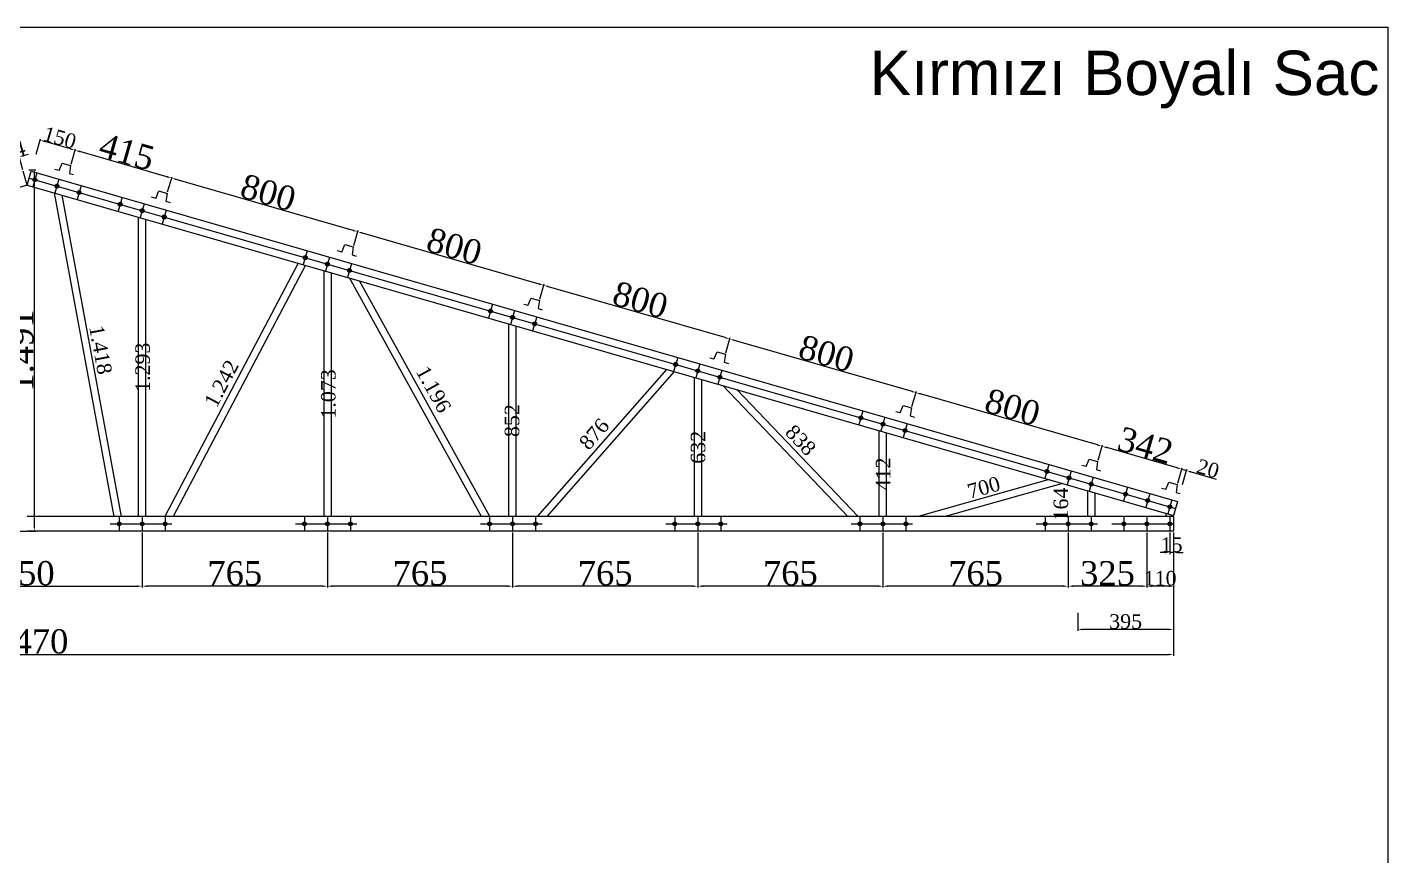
# Model space of a CAD drawing. Header units: millimetres. Extents: x 201962 to 221859, y -224854 to -197588.
# Drawn here: x 215199 to 220819, y -206801 to -203379 of the extents above; entities that cross this region are included whole.
import ezdxf

# ---------------------------------------------------------------- set-up
doc = ezdxf.new("R2010")
doc.units = ezdxf.units.MM
doc.header["$MEASUREMENT"] = 0
for name, color, linetype in [('Block1', 255, 'Continuous'), ('DUVAR', 7, 'Continuous'), ('ÖLÇÜLENDİRME', 121, 'Continuous')]:
    doc.layers.add(name, color=color, linetype=linetype)
doc.styles.add('133', font='times.ttf')
doc.styles.get("Standard").update_dxf_attribs({"font": 'arial.ttf'})
doc.dimstyles.new('MAKAS', dxfattribs={"dimscale": 20, "dimtxt": 1.3, "dimasz": 1, "dimexe": 0.3, "dimexo": 0.3, "dimgap": 0.1, "dimtad": 1, "dimrnd": 1, "dimzin": 12, "dimdsep": 46, "dimlunit": 6, "dimtxsty": '133', "dimcen": 0.8, "dimdle": 0.0005, "dimclrd": 4, "dimclre": 6, "dimclrt": 2, "dimazin": 3, "dimtfac": 1, "dimtmove": 0, "dimatfit": 2, "dimldrblk": 'DOTSMALL', "dimfxl": 0, "dimtolj": 1, "dimtzin": 0, "dimarcsym": 0})
doc.dimstyles.new('makas 1', dxfattribs={"dimscale": 20, "dimtxt": 3, "dimasz": 1.2, "dimexe": 0.3, "dimexo": 0.3, "dimgap": 0.1, "dimtad": 1, "dimrnd": 1, "dimzin": 12, "dimdsep": 46, "dimlunit": 6, "dimtxsty": '133', "dimblk": 'NONE', "dimcen": 0.8, "dimdle": 0.0005, "dimse1": 1, "dimse2": 1, "dimsd1": 1, "dimsd2": 1, "dimclrd": 105, "dimclre": 42, "dimclrt": 2, "dimazin": 3, "dimtfac": 1, "dimtmove": 0, "dimatfit": 2, "dimldrblk": 'NONE', "dimfxl": 0, "dimtolj": 1, "dimtzin": 0, "dimarcsym": 0})

# ---------------------------------------------------------------- blocks, each defined once
blk = doc.blocks.new('*D9538')
at = {"layer": 'Defpoints', "color": 0}
for p in [(215165.1, -203915), (215158.7, -203980.2), (215182, -203973.5)]:
    blk.add_point(p, dxfattribs=at)
at = {"layer": 'ÖLÇÜLENDİRME', "color": 6, "lineweight": -2, "ltscale": 0.5}
for p, q in [((215180.3, -203967.7), (215163.5, -203909.2)), ((215157, -203974.4), (215140.1, -203915.9))]:
    blk.add_line(p, q, dxfattribs=at)
at = {"layer": 'ÖLÇÜLENDİRME', "color": 4, "lineweight": -2, "ltscale": 0.5}
for p, q in [((215184.3, -203909.4), (215203.5, -203903.9)), ((215122.6, -203927.2), (215103.4, -203932.8)), ((215141.8, -203921.7), (215165.1, -203915))]:
    blk.add_line(p, q, dxfattribs=at)
at = {"layer": 'ÖLÇÜLENDİRME', "color": 4}
for points in [[(215183.4, -203906.2), (215185.3, -203912.7), (215165.1, -203915)], [(215123.5, -203930.4), (215121.7, -203924), (215141.8, -203921.7)]]:
    blk.add_solid(points, dxfattribs=at)
at = {"layer": 'ÖLÇÜLENDİRME', "color": 2, "insert": (215144.6, -203887.7), "char_height": 60, "attachment_point": 5, "rotation": 16.0764, "style": '133'}
blk.add_mtext('\\A1;24', dxfattribs=at)
blk = doc.blocks.new('_DotSmall')
at = {"color": 0, "linetype": 'ByBlock', "const_width": 0.5}
blk.add_lwpolyline([(-0.0625, 0, 1), (0.0625, 0, 1)], format="xyb", close=True, dxfattribs=at)
blk = doc.blocks.new('*D9550')
at = {"layer": 'Defpoints', "color": 0}
for p in [(219933.6, -205579.9), (210463.6, -205602.6), (219933.6, -205969.8)]:
    blk.add_point(p, dxfattribs=at)
at = {"layer": 'ÖLÇÜLENDİRME', "color": 6, "lineweight": -2, "ltscale": 0.5}
for p, q in [((219933.6, -205585.9), (219933.6, -205975.8)), ((210463.6, -205608.6), (210463.6, -205975.8))]:
    blk.add_line(p, q, dxfattribs=at)
at = {"layer": 'ÖLÇÜLENDİRME', "color": 4, "lineweight": -2, "ltscale": 0.5}
blk.add_line((210483.6, -205969.8), (219913.6, -205969.8), dxfattribs=at)
at = {"layer": 'ÖLÇÜLENDİRME', "color": 4}
for points in [[(210483.6, -205966.4), (210483.6, -205973.1), (210463.6, -205969.8)], [(219913.6, -205973.1), (219913.6, -205966.4), (219933.6, -205969.8)]]:
    blk.add_solid(points, dxfattribs=at)
at = {"layer": 'ÖLÇÜLENDİRME', "color": 2, "insert": (215198.6, -205916.9), "char_height": 100, "attachment_point": 5, "style": '133'}
blk.add_mtext('\\A1;9.470', dxfattribs=at)
blk = doc.blocks.new('*D9607')
at = {"layer": 'Defpoints', "color": 0}
for p in [(219918.6, -205460.1), (219933.6, -205460.1), (219918.6, -205549.1)]:
    blk.add_point(p, dxfattribs=at)
at = {"layer": 'ÖLÇÜLENDİRME', "color": 6, "lineweight": -2, "ltscale": 0.5}
for p, q in [((219918.6, -205466.1), (219918.6, -205555.1)), ((219933.6, -205466.1), (219933.6, -205555.1))]:
    blk.add_line(p, q, dxfattribs=at)
at = {"layer": 'ÖLÇÜLENDİRME', "color": 4, "lineweight": -2, "ltscale": 0.5}
for p, q in [((219898.6, -205549.1), (219878.6, -205549.1)), ((219933.6, -205549.1), (219918.6, -205549.1)), ((219953.6, -205549.1), (219973.6, -205549.1))]:
    blk.add_line(p, q, dxfattribs=at)
at = {"layer": 'ÖLÇÜLENDİRME', "color": 4}
for points in [[(219898.6, -205552.4), (219898.6, -205545.8), (219918.6, -205549.1)], [(219953.6, -205545.8), (219953.6, -205552.4), (219933.6, -205549.1)]]:
    blk.add_solid(points, dxfattribs=at)
at = {"layer": 'ÖLÇÜLENDİRME', "color": 2, "insert": (219926.1, -205516.7), "char_height": 60, "attachment_point": 5, "style": '133'}
blk.add_mtext('\\A1;15', dxfattribs=at)
blk = doc.blocks.new('*D9608')
at = {"layer": 'Defpoints', "color": 0}
for p in [(219823.6, -205460.1), (219933.6, -205460.1), (219823.6, -205687.8)]:
    blk.add_point(p, dxfattribs=at)
at = {"layer": 'ÖLÇÜLENDİRME', "color": 6, "lineweight": -2, "ltscale": 0.5}
for p, q in [((219823.6, -205466.1), (219823.6, -205693.8)), ((219933.6, -205466.1), (219933.6, -205693.8))]:
    blk.add_line(p, q, dxfattribs=at)
at = {"layer": 'ÖLÇÜLENDİRME', "color": 4, "lineweight": -2, "ltscale": 0.5}
blk.add_line((219913.6, -205687.8), (219843.6, -205687.8), dxfattribs=at)
at = {"layer": 'ÖLÇÜLENDİRME', "color": 4}
for points in [[(219843.6, -205684.4), (219843.6, -205691.1), (219823.6, -205687.8)], [(219913.6, -205691.1), (219913.6, -205684.4), (219933.6, -205687.8)]]:
    blk.add_solid(points, dxfattribs=at)
at = {"layer": 'ÖLÇÜLENDİRME', "color": 2, "insert": (219878.6, -205655.3), "char_height": 60, "attachment_point": 5, "style": '133'}
blk.add_mtext('\\A1;110', dxfattribs=at)
blk = doc.blocks.new('*D9609')
at = {"layer": 'Defpoints', "color": 0}
for p in [(219498.6, -205460.1), (219823.6, -205460.1), (219498.6, -205687.8)]:
    blk.add_point(p, dxfattribs=at)
at = {"layer": 'ÖLÇÜLENDİRME', "color": 6, "lineweight": -2, "ltscale": 0.5}
for p, q in [((219498.6, -205466.1), (219498.6, -205693.8)), ((219823.6, -205466.1), (219823.6, -205693.8))]:
    blk.add_line(p, q, dxfattribs=at)
at = {"layer": 'ÖLÇÜLENDİRME', "color": 4, "lineweight": -2, "ltscale": 0.5}
blk.add_line((219803.6, -205687.8), (219518.6, -205687.8), dxfattribs=at)
at = {"layer": 'ÖLÇÜLENDİRME', "color": 4}
for points in [[(219518.6, -205684.4), (219518.6, -205691.1), (219498.6, -205687.8)], [(219803.6, -205691.1), (219803.6, -205684.4), (219823.6, -205687.8)]]:
    blk.add_solid(points, dxfattribs=at)
at = {"layer": 'ÖLÇÜLENDİRME', "color": 2, "insert": (219661.1, -205635), "char_height": 100, "attachment_point": 5, "style": '133'}
blk.add_mtext('\\A1;325', dxfattribs=at)
blk = doc.blocks.new('*D9610')
at = {"layer": 'Defpoints', "color": 0}
for p in [(218733.6, -205460.1), (219498.6, -205460.1), (218733.6, -205687.8)]:
    blk.add_point(p, dxfattribs=at)
at = {"layer": 'ÖLÇÜLENDİRME', "color": 6, "lineweight": -2, "ltscale": 0.5}
for p, q in [((218733.6, -205466.1), (218733.6, -205693.8)), ((219498.6, -205466.1), (219498.6, -205693.8))]:
    blk.add_line(p, q, dxfattribs=at)
at = {"layer": 'ÖLÇÜLENDİRME', "color": 4, "lineweight": -2, "ltscale": 0.5}
blk.add_line((219478.6, -205687.8), (218753.6, -205687.8), dxfattribs=at)
at = {"layer": 'ÖLÇÜLENDİRME', "color": 4}
for points in [[(218753.6, -205684.4), (218753.6, -205691.1), (218733.6, -205687.8)], [(219478.6, -205691.1), (219478.6, -205684.4), (219498.6, -205687.8)]]:
    blk.add_solid(points, dxfattribs=at)
at = {"layer": 'ÖLÇÜLENDİRME', "color": 2, "insert": (219116.1, -205634.9), "char_height": 100, "attachment_point": 5, "style": '133'}
blk.add_mtext('\\A1;765', dxfattribs=at)
blk = doc.blocks.new('*D9611')
at = {"layer": 'Defpoints', "color": 0}
for p in [(217968.6, -205460.1), (218733.6, -205460.1), (217968.6, -205687.8)]:
    blk.add_point(p, dxfattribs=at)
at = {"layer": 'ÖLÇÜLENDİRME', "color": 6, "lineweight": -2, "ltscale": 0.5}
for p, q in [((217968.6, -205466.1), (217968.6, -205693.8)), ((218733.6, -205466.1), (218733.6, -205693.8))]:
    blk.add_line(p, q, dxfattribs=at)
at = {"layer": 'ÖLÇÜLENDİRME', "color": 4, "lineweight": -2, "ltscale": 0.5}
blk.add_line((218713.6, -205687.8), (217988.6, -205687.8), dxfattribs=at)
at = {"layer": 'ÖLÇÜLENDİRME', "color": 4}
for points in [[(217988.6, -205684.4), (217988.6, -205691.1), (217968.6, -205687.8)], [(218713.6, -205691.1), (218713.6, -205684.4), (218733.6, -205687.8)]]:
    blk.add_solid(points, dxfattribs=at)
at = {"layer": 'ÖLÇÜLENDİRME', "color": 2, "insert": (218351.1, -205634.9), "char_height": 100, "attachment_point": 5, "style": '133'}
blk.add_mtext('\\A1;765', dxfattribs=at)
blk = doc.blocks.new('*D9612')
at = {"layer": 'Defpoints', "color": 0}
for p in [(217203.6, -205460.1), (217968.6, -205460.1), (217203.6, -205687.8)]:
    blk.add_point(p, dxfattribs=at)
at = {"layer": 'ÖLÇÜLENDİRME', "color": 6, "lineweight": -2, "ltscale": 0.5}
for p, q in [((217203.6, -205466.1), (217203.6, -205693.8)), ((217968.6, -205466.1), (217968.6, -205693.8))]:
    blk.add_line(p, q, dxfattribs=at)
at = {"layer": 'ÖLÇÜLENDİRME', "color": 4, "lineweight": -2, "ltscale": 0.5}
blk.add_line((217948.6, -205687.8), (217223.6, -205687.8), dxfattribs=at)
at = {"layer": 'ÖLÇÜLENDİRME', "color": 4}
for points in [[(217223.6, -205684.4), (217223.6, -205691.1), (217203.6, -205687.8)], [(217948.6, -205691.1), (217948.6, -205684.4), (217968.6, -205687.8)]]:
    blk.add_solid(points, dxfattribs=at)
at = {"layer": 'ÖLÇÜLENDİRME', "color": 2, "insert": (217586.1, -205634.9), "char_height": 100, "attachment_point": 5, "style": '133'}
blk.add_mtext('\\A1;765', dxfattribs=at)
blk = doc.blocks.new('*D9613')
at = {"layer": 'Defpoints', "color": 0}
for p in [(216438.6, -205460.1), (217203.6, -205460.1), (216438.6, -205687.8)]:
    blk.add_point(p, dxfattribs=at)
at = {"layer": 'ÖLÇÜLENDİRME', "color": 6, "lineweight": -2, "ltscale": 0.5}
for p, q in [((216438.6, -205466.1), (216438.6, -205693.8)), ((217203.6, -205466.1), (217203.6, -205693.8))]:
    blk.add_line(p, q, dxfattribs=at)
at = {"layer": 'ÖLÇÜLENDİRME', "color": 4, "lineweight": -2, "ltscale": 0.5}
blk.add_line((217183.6, -205687.8), (216458.6, -205687.8), dxfattribs=at)
at = {"layer": 'ÖLÇÜLENDİRME', "color": 4}
for points in [[(216458.6, -205684.4), (216458.6, -205691.1), (216438.6, -205687.8)], [(217183.6, -205691.1), (217183.6, -205684.4), (217203.6, -205687.8)]]:
    blk.add_solid(points, dxfattribs=at)
at = {"layer": 'ÖLÇÜLENDİRME', "color": 2, "insert": (216821.1, -205634.9), "char_height": 100, "attachment_point": 5, "style": '133'}
blk.add_mtext('\\A1;765', dxfattribs=at)
blk = doc.blocks.new('*D9614')
at = {"layer": 'Defpoints', "color": 0}
for p in [(215673.6, -205460.1), (216438.6, -205460.1), (215673.6, -205687.8)]:
    blk.add_point(p, dxfattribs=at)
at = {"layer": 'ÖLÇÜLENDİRME', "color": 6, "lineweight": -2, "ltscale": 0.5}
for p, q in [((215673.6, -205466.1), (215673.6, -205693.8)), ((216438.6, -205466.1), (216438.6, -205693.8))]:
    blk.add_line(p, q, dxfattribs=at)
at = {"layer": 'ÖLÇÜLENDİRME', "color": 4, "lineweight": -2, "ltscale": 0.5}
blk.add_line((216418.6, -205687.8), (215693.6, -205687.8), dxfattribs=at)
at = {"layer": 'ÖLÇÜLENDİRME', "color": 4}
for points in [[(215693.6, -205684.4), (215693.6, -205691.1), (215673.6, -205687.8)], [(216418.6, -205691.1), (216418.6, -205684.4), (216438.6, -205687.8)]]:
    blk.add_solid(points, dxfattribs=at)
at = {"layer": 'ÖLÇÜLENDİRME', "color": 2, "insert": (216056.1, -205634.9), "char_height": 100, "attachment_point": 5, "style": '133'}
blk.add_mtext('\\A1;765', dxfattribs=at)
blk = doc.blocks.new('*D9615')
at = {"layer": 'Defpoints', "color": 0}
for p in [(219538.6, -205792.2), (219933.6, -205792.2), (219538.6, -205866.6)]:
    blk.add_point(p, dxfattribs=at)
at = {"layer": 'ÖLÇÜLENDİRME', "color": 6, "lineweight": -2, "ltscale": 0.5}
for p, q in [((219538.6, -205798.2), (219538.6, -205872.6)), ((219933.6, -205798.2), (219933.6, -205872.6))]:
    blk.add_line(p, q, dxfattribs=at)
at = {"layer": 'ÖLÇÜLENDİRME', "color": 4, "lineweight": -2, "ltscale": 0.5}
blk.add_line((219913.6, -205866.6), (219558.6, -205866.6), dxfattribs=at)
at = {"layer": 'ÖLÇÜLENDİRME', "color": 4}
for points in [[(219558.6, -205863.3), (219558.6, -205869.9), (219538.6, -205866.6)], [(219913.6, -205869.9), (219913.6, -205863.3), (219933.6, -205866.6)]]:
    blk.add_solid(points, dxfattribs=at)
at = {"layer": 'ÖLÇÜLENDİRME', "color": 2, "insert": (219736.1, -205834.1), "char_height": 60, "attachment_point": 5, "style": '133'}
blk.add_mtext('\\A1;395', dxfattribs=at)
blk = doc.blocks.new('*D9616')
at = {"layer": 'Defpoints', "color": 0}
for p in [(219593.6, -205266.5), (219501.5, -205430.1), (219593.6, -205430.1)]:
    blk.add_point(p, dxfattribs=at)
at = {"layer": 'Block1', "color": 2, "insert": (219469, -205348.3), "char_height": 60, "attachment_point": 5, "rotation": 90, "style": '133'}
blk.add_mtext('\\A1;164', dxfattribs=at)
blk = doc.blocks.new('_None')
blk = doc.blocks.new('*D9617')
at = {"layer": 'Defpoints', "color": 0}
for p in [(219495.7, -205216.7), (219502.3, -205240.2), (218828.6, -205430.1)]:
    blk.add_point(p, dxfattribs=at)
at = {"layer": 'Block1', "color": 2, "insert": (219150, -205280.4), "char_height": 60, "attachment_point": 5, "rotation": 15.7469, "style": '133'}
blk.add_mtext('\\A1;700', dxfattribs=at)
blk = doc.blocks.new('*D9618')
at = {"layer": 'Defpoints', "color": 0}
for p in [(218733.6, -205018.6), (218766.1, -205018.6), (218733.6, -205430.1)]:
    blk.add_point(p, dxfattribs=at)
at = {"layer": 'Block1', "color": 2, "insert": (218734.2, -205224.4), "char_height": 60, "attachment_point": 5, "rotation": 90, "style": '133'}
blk.add_mtext('\\A1;412', dxfattribs=at)
blk = doc.blocks.new('*D9619')
at = {"layer": 'Defpoints', "color": 0}
for p in [(218080.8, -204804.5), (218059.9, -204824.5), (218638.6, -205430.1)]:
    blk.add_point(p, dxfattribs=at)
at = {"layer": 'Block1', "color": 2, "insert": (218393.6, -205084.9), "char_height": 60, "attachment_point": 5, "rotation": 313.6967, "style": '133'}
blk.add_mtext('\\A1;838', dxfattribs=at)
blk = doc.blocks.new('*D9620')
at = {"layer": 'Defpoints', "color": 0}
for p in [(217968.6, -204798.2), (218002.6, -204798.2), (217968.6, -205430.1)]:
    blk.add_point(p, dxfattribs=at)
at = {"layer": 'Block1', "color": 2, "insert": (217970.1, -205114.2), "char_height": 60, "attachment_point": 5, "rotation": 90, "style": '133'}
blk.add_mtext('\\A1;632', dxfattribs=at)
blk = doc.blocks.new('*D9621')
at = {"layer": 'Defpoints', "color": 0}
for p in [(217854.5, -204751.8), (217877.3, -204771.9), (217298.6, -205430.1)]:
    blk.add_point(p, dxfattribs=at)
at = {"layer": 'Block1', "color": 2, "insert": (217540.7, -205059.4), "char_height": 60, "attachment_point": 5, "rotation": 48.68, "style": '133'}
blk.add_mtext('\\A1;876', dxfattribs=at)
blk = doc.blocks.new('*D9622')
at = {"layer": 'Defpoints', "color": 0}
for p in [(217203.6, -204577.7), (217234.1, -204577.7), (217203.6, -205430.1)]:
    blk.add_point(p, dxfattribs=at)
at = {"layer": 'Block1', "color": 2, "insert": (217201.6, -205003.9), "char_height": 60, "attachment_point": 5, "rotation": 90, "style": '133'}
blk.add_mtext('\\A1;852', dxfattribs=at)
blk = doc.blocks.new('*D9623')
at = {"layer": 'Defpoints', "color": 0}
for p in [(216529.9, -204383.5), (216559.5, -204367.2), (217108.6, -205430.1)]:
    blk.add_point(p, dxfattribs=at)
at = {"layer": 'Block1', "color": 2, "insert": (216877.3, -204874.7), "char_height": 60, "attachment_point": 5, "rotation": 298.9405, "style": '133'}
blk.add_mtext('\\A1;1.196', dxfattribs=at)
blk = doc.blocks.new('*D9624')
at = {"layer": 'Defpoints', "color": 0}
for p in [(216438.6, -204357.2), (216475.5, -204357.2), (216438.6, -205430.1)]:
    blk.add_point(p, dxfattribs=at)
at = {"layer": 'Block1', "color": 2, "insert": (216443, -204893.7), "char_height": 60, "attachment_point": 5, "rotation": 90, "style": '133'}
blk.add_mtext('\\A1;1.073', dxfattribs=at)
blk = doc.blocks.new('*D9625')
at = {"layer": 'Defpoints', "color": 0}
for p in [(216347.3, -204330.9), (215741.1, -205415.7), (215768.6, -205430.1)]:
    blk.add_point(p, dxfattribs=at)
at = {"layer": 'Block1', "color": 2, "insert": (216001.7, -204850.9), "char_height": 60, "attachment_point": 5, "rotation": 62.2339, "style": '133'}
blk.add_mtext('\\A1;1.242', dxfattribs=at)
blk = doc.blocks.new('*D9626')
at = {"layer": 'Defpoints', "color": 0}
for p in [(215673.6, -204136.8), (215708.4, -204136.8), (215673.6, -205430.1)]:
    blk.add_point(p, dxfattribs=at)
at = {"layer": 'Block1', "color": 2, "insert": (215675.8, -204783.5), "char_height": 60, "attachment_point": 5, "rotation": 90, "style": '133'}
blk.add_mtext('\\A1;1.293', dxfattribs=at)
blk = doc.blocks.new('*D9627')
at = {"layer": 'Defpoints', "color": 0}
for p in [(215258.4, -204035.3), (215598.2, -205414.9), (215515.5, -205430.1)]:
    blk.add_point(p, dxfattribs=at)
at = {"layer": 'Block1', "color": 2, "insert": (215501.6, -204711.6), "char_height": 60, "attachment_point": 5, "rotation": 280.4438, "style": '133'}
blk.add_mtext('\\A1;1.418', dxfattribs=at)
blk = doc.blocks.new('*D9628')
at = {"layer": 'Defpoints', "color": 0}
for p in [(215198.6, -203968.7), (215228, -203968.7), (215198.6, -205460.1)]:
    blk.add_point(p, dxfattribs=at)
at = {"layer": 'ÖLÇÜLENDİRME', "color": 6, "lineweight": -2, "ltscale": 0.5}
for p, q in [((215204.6, -203968.7), (215234, -203968.7)), ((215204.6, -205460.1), (215234, -205460.1))]:
    blk.add_line(p, q, dxfattribs=at)
at = {"layer": 'ÖLÇÜLENDİRME', "color": 4, "lineweight": -2, "ltscale": 0.5}
blk.add_line((215228, -205440.1), (215228, -203988.7), dxfattribs=at)
at = {"layer": 'ÖLÇÜLENDİRME', "color": 4}
for points in [[(215231.3, -203988.7), (215224.6, -203988.7), (215228, -203968.7)], [(215224.6, -205440.1), (215231.3, -205440.1), (215228, -205460.1)]]:
    blk.add_solid(points, dxfattribs=at)
at = {"layer": 'ÖLÇÜLENDİRME', "color": 2, "insert": (215175.1, -204714.4), "char_height": 100, "attachment_point": 5, "rotation": 90, "style": '133'}
blk.add_mtext('\\A1;1.491', dxfattribs=at)
blk = doc.blocks.new('*D9629')
at = {"layer": 'Defpoints', "color": 0}
for p in [(214723.6, -205460.1), (215673.6, -205460.1), (215673.6, -205687.8)]:
    blk.add_point(p, dxfattribs=at)
at = {"layer": 'ÖLÇÜLENDİRME', "color": 6, "lineweight": -2, "ltscale": 0.5}
for p, q in [((214723.6, -205466.1), (214723.6, -205693.8)), ((215673.6, -205466.1), (215673.6, -205693.8))]:
    blk.add_line(p, q, dxfattribs=at)
at = {"layer": 'ÖLÇÜLENDİRME', "color": 4, "lineweight": -2, "ltscale": 0.5}
blk.add_line((214743.6, -205687.8), (215653.6, -205687.8), dxfattribs=at)
at = {"layer": 'ÖLÇÜLENDİRME', "color": 4}
for points in [[(214743.6, -205684.4), (214743.6, -205691.1), (214723.6, -205687.8)], [(215653.6, -205691.1), (215653.6, -205684.4), (215673.6, -205687.8)]]:
    blk.add_solid(points, dxfattribs=at)
at = {"layer": 'ÖLÇÜLENDİRME', "color": 2, "insert": (215198.6, -205634.9), "char_height": 100, "attachment_point": 5, "style": '133'}
blk.add_mtext('\\A1;950', dxfattribs=at)
blk = doc.blocks.new('omega')
at = {"layer": 'Block1', "color": 1}
for p, q in [((32355.1, 6698), (32337.8, 6703.1)), ((32355.1, 6698), (32368.3, 6728.5)), ((32368.3, 6728.5), (32402.8, 6718.3)), ((32402.8, 6718.3), (32397.3, 6685.5)), ((32397.3, 6685.5), (32414.5, 6680.4))]:
    blk.add_line(p, q, dxfattribs=at)
blk = doc.blocks.new('*D9630')
at = {"layer": 'Defpoints', "color": 0}
for p in [(219638.7, -205109.9), (219620.5, -205173), (219949.6, -205267.9)]:
    blk.add_point(p, dxfattribs=at)
at = {"layer": 'ÖLÇÜLENDİRME', "color": 6, "lineweight": -2, "ltscale": 0.5}
for p, q in [((219622.2, -205167.2), (219640.4, -205104.1)), ((219951.3, -205262.1), (219969.5, -205199))]:
    blk.add_line(p, q, dxfattribs=at)
at = {"layer": 'ÖLÇÜLENDİRME', "color": 4, "lineweight": -2, "ltscale": 0.5}
blk.add_line((219948.6, -205199.2), (219657.9, -205115.4), dxfattribs=at)
at = {"layer": 'ÖLÇÜLENDİRME', "color": 4}
for points in [[(219658.8, -205112.2), (219657, -205118.6), (219638.7, -205109.9)], [(219947.7, -205202.4), (219949.5, -205196), (219967.8, -205204.7)]]:
    blk.add_solid(points, dxfattribs=at)
at = {"layer": 'ÖLÇÜLENDİRME', "color": 2, "insert": (219817.9, -205106.6), "char_height": 100, "attachment_point": 5, "rotation": 343.9236, "style": '133'}
blk.add_mtext('\\A1;342', dxfattribs=at)
blk = doc.blocks.new('*D9631')
at = {"layer": 'Defpoints', "color": 0}
for p in [(219987, -205210.3), (219949.6, -205267.9), (219968.8, -205273.4)]:
    blk.add_point(p, dxfattribs=at)
at = {"layer": 'ÖLÇÜLENDİRME', "color": 4, "lineweight": -2, "ltscale": 0.5}
for p, q in [((219948.6, -205199.2), (219929.4, -205193.6)), ((219967.8, -205204.7), (219987, -205210.3)), ((220006.2, -205215.8), (220109.6, -205245.6))]:
    blk.add_line(p, q, dxfattribs=at)
at = {"layer": 'ÖLÇÜLENDİRME', "color": 6, "lineweight": -2, "ltscale": 0.5}
for p, q in [((219951.3, -205262.1), (219969.5, -205199)), ((219970.5, -205267.6), (219988.7, -205204.5))]:
    blk.add_line(p, q, dxfattribs=at)
at = {"layer": 'ÖLÇÜLENDİRME', "color": 4}
for points in [[(219947.7, -205202.4), (219949.5, -205196), (219967.8, -205204.7)], [(220007.2, -205212.6), (220005.3, -205219), (219987, -205210.3)]]:
    blk.add_solid(points, dxfattribs=at)
at = {"layer": 'ÖLÇÜLENDİRME', "color": 2, "insert": (220076.5, -205202.3), "char_height": 60, "attachment_point": 5, "rotation": 343.9236, "style": '133'}
blk.add_mtext('\\A1;20', dxfattribs=at)
blk = doc.blocks.new('*D9632')
at = {"layer": 'Defpoints', "color": 0}
for p in [(218870, -204888.4), (218851.8, -204951.5), (219620.5, -205173)]:
    blk.add_point(p, dxfattribs=at)
at = {"layer": 'ÖLÇÜLENDİRME', "color": 6, "lineweight": -2, "ltscale": 0.5}
for p, q in [((218853.5, -204945.7), (218871.7, -204882.6)), ((219622.2, -205167.2), (219640.4, -205104.1))]:
    blk.add_line(p, q, dxfattribs=at)
at = {"layer": 'ÖLÇÜLENDİRME', "color": 4, "lineweight": -2, "ltscale": 0.5}
blk.add_line((219619.5, -205104.3), (218889.2, -204893.9), dxfattribs=at)
at = {"layer": 'ÖLÇÜLENDİRME', "color": 4}
for points in [[(218890.1, -204890.7), (218888.3, -204897.1), (218870, -204888.4)], [(219618.6, -205107.5), (219620.4, -205101.1), (219638.7, -205109.9)]]:
    blk.add_solid(points, dxfattribs=at)
at = {"layer": 'ÖLÇÜLENDİRME', "color": 2, "insert": (219269, -204948.4), "char_height": 100, "attachment_point": 5, "rotation": 343.9236, "style": '133'}
blk.add_mtext('\\A1;800', dxfattribs=at)
blk = doc.blocks.new('*D9633')
at = {"layer": 'Defpoints', "color": 0}
for p in [(218101.3, -204666.8), (218083.1, -204729.9), (218851.8, -204951.5)]:
    blk.add_point(p, dxfattribs=at)
at = {"layer": 'ÖLÇÜLENDİRME', "color": 6, "lineweight": -2, "ltscale": 0.5}
for p, q in [((218084.7, -204724.2), (218102.9, -204661)), ((218853.5, -204945.7), (218871.7, -204882.6))]:
    blk.add_line(p, q, dxfattribs=at)
at = {"layer": 'ÖLÇÜLENDİRME', "color": 4, "lineweight": -2, "ltscale": 0.5}
blk.add_line((218850.8, -204882.8), (218120.5, -204672.4), dxfattribs=at)
at = {"layer": 'ÖLÇÜLENDİRME', "color": 4}
for points in [[(218121.4, -204669.2), (218119.6, -204675.6), (218101.3, -204666.8)], [(218849.8, -204886), (218851.7, -204879.6), (218870, -204888.4)]]:
    blk.add_solid(points, dxfattribs=at)
at = {"layer": 'ÖLÇÜLENDİRME', "color": 2, "insert": (218500.2, -204726.9), "char_height": 100, "attachment_point": 5, "rotation": 343.9236, "style": '133'}
blk.add_mtext('\\A1;800', dxfattribs=at)
blk = doc.blocks.new('*D9634')
at = {"layer": 'Defpoints', "color": 0}
for p in [(217332.6, -204445.3), (217314.4, -204508.4), (218083.1, -204729.9)]:
    blk.add_point(p, dxfattribs=at)
at = {"layer": 'ÖLÇÜLENDİRME', "color": 6, "lineweight": -2, "ltscale": 0.5}
for p, q in [((217316, -204502.6), (217334.2, -204439.5)), ((218084.7, -204724.2), (218102.9, -204661))]:
    blk.add_line(p, q, dxfattribs=at)
at = {"layer": 'ÖLÇÜLENDİRME', "color": 4, "lineweight": -2, "ltscale": 0.5}
blk.add_line((218082.1, -204661.3), (217351.8, -204450.8), dxfattribs=at)
at = {"layer": 'ÖLÇÜLENDİRME', "color": 4}
for points in [[(217352.7, -204447.6), (217350.9, -204454), (217332.6, -204445.3)], [(218081.1, -204664.5), (218083, -204658.1), (218101.3, -204666.8)]]:
    blk.add_solid(points, dxfattribs=at)
at = {"layer": 'ÖLÇÜLENDİRME', "color": 2, "insert": (217731.5, -204505.4), "char_height": 100, "attachment_point": 5, "rotation": 343.9236, "style": '133'}
blk.add_mtext('\\A1;800', dxfattribs=at)
blk = doc.blocks.new('*D9635')
at = {"layer": 'Defpoints', "color": 0}
for p in [(216563.8, -204223.7), (216545.7, -204286.9), (217314.4, -204508.4)]:
    blk.add_point(p, dxfattribs=at)
at = {"layer": 'ÖLÇÜLENDİRME', "color": 6, "lineweight": -2, "ltscale": 0.5}
for p, q in [((216547.3, -204281.1), (216565.5, -204218)), ((217316, -204502.6), (217334.2, -204439.5))]:
    blk.add_line(p, q, dxfattribs=at)
at = {"layer": 'ÖLÇÜLENDİRME', "color": 4, "lineweight": -2, "ltscale": 0.5}
blk.add_line((217313.3, -204439.7), (216583.1, -204229.3), dxfattribs=at)
at = {"layer": 'ÖLÇÜLENDİRME', "color": 4}
for points in [[(216584, -204226.1), (216582.1, -204232.5), (216563.8, -204223.7)], [(217312.4, -204442.9), (217314.3, -204436.5), (217332.6, -204445.3)]]:
    blk.add_solid(points, dxfattribs=at)
at = {"layer": 'ÖLÇÜLENDİRME', "color": 2, "insert": (216962.8, -204283.8), "char_height": 100, "attachment_point": 5, "rotation": 343.9236, "style": '133'}
blk.add_mtext('\\A1;800', dxfattribs=at)
blk = doc.blocks.new('*D9636')
at = {"layer": 'Defpoints', "color": 0}
for p in [(215795.1, -204002.2), (215776.9, -204065.3), (216545.7, -204286.9)]:
    blk.add_point(p, dxfattribs=at)
at = {"layer": 'ÖLÇÜLENDİRME', "color": 6, "lineweight": -2, "ltscale": 0.5}
for p, q in [((215778.6, -204059.6), (215796.8, -203996.4)), ((216547.3, -204281.1), (216565.5, -204218))]:
    blk.add_line(p, q, dxfattribs=at)
at = {"layer": 'ÖLÇÜLENDİRME', "color": 4, "lineweight": -2, "ltscale": 0.5}
blk.add_line((216544.6, -204218.2), (215814.4, -204007.7), dxfattribs=at)
at = {"layer": 'ÖLÇÜLENDİRME', "color": 4}
for points in [[(215815.3, -204004.5), (215813.4, -204011), (215795.1, -204002.2)], [(216543.7, -204221.4), (216545.6, -204215), (216563.8, -204223.7)]]:
    blk.add_solid(points, dxfattribs=at)
at = {"layer": 'ÖLÇÜLENDİRME', "color": 2, "insert": (216194.1, -204062.3), "char_height": 100, "attachment_point": 5, "rotation": 343.9236, "style": '133'}
blk.add_mtext('\\A1;800', dxfattribs=at)
blk = doc.blocks.new('*D9637')
at = {"layer": 'Defpoints', "color": 0}
for p in [(215396.1, -203887.2), (215378, -203950.4), (215776.9, -204065.3)]:
    blk.add_point(p, dxfattribs=at)
at = {"layer": 'ÖLÇÜLENDİRME', "color": 6, "lineweight": -2, "ltscale": 0.5}
for p, q in [((215379.6, -203944.6), (215397.8, -203881.5)), ((215778.6, -204059.6), (215796.8, -203996.4))]:
    blk.add_line(p, q, dxfattribs=at)
at = {"layer": 'ÖLÇÜLENDİRME', "color": 4, "lineweight": -2, "ltscale": 0.5}
blk.add_line((215775.9, -203996.7), (215415.4, -203892.8), dxfattribs=at)
at = {"layer": 'ÖLÇÜLENDİRME', "color": 4}
for points in [[(215416.3, -203889.6), (215414.4, -203896), (215396.1, -203887.2)], [(215775, -203999.9), (215776.8, -203993.5), (215795.1, -204002.2)]]:
    blk.add_solid(points, dxfattribs=at)
at = {"layer": 'ÖLÇÜLENDİRME', "color": 2, "insert": (215610.2, -203894), "char_height": 100, "attachment_point": 5, "rotation": 343.9236, "style": '133'}
blk.add_mtext('\\A1;415', dxfattribs=at)
blk = doc.blocks.new('*D9638')
at = {"layer": 'Defpoints', "color": 0}
for p in [(215252, -203845.7), (215233.8, -203908.8), (215378, -203950.4)]:
    blk.add_point(p, dxfattribs=at)
at = {"layer": 'ÖLÇÜLENDİRME', "color": 6, "lineweight": -2, "ltscale": 0.5}
for p, q in [((215235.5, -203903), (215253.7, -203839.9)), ((215379.6, -203944.6), (215397.8, -203881.5))]:
    blk.add_line(p, q, dxfattribs=at)
at = {"layer": 'ÖLÇÜLENDİRME', "color": 4, "lineweight": -2, "ltscale": 0.5}
blk.add_line((215376.9, -203881.7), (215271.2, -203851.2), dxfattribs=at)
at = {"layer": 'ÖLÇÜLENDİRME', "color": 4}
for points in [[(215272.2, -203848), (215270.3, -203854.4), (215252, -203845.7)], [(215376, -203884.9), (215377.9, -203878.5), (215396.1, -203887.2)]]:
    blk.add_solid(points, dxfattribs=at)
at = {"layer": 'ÖLÇÜLENDİRME', "color": 2, "insert": (215333.1, -203835.3), "char_height": 60, "attachment_point": 5, "rotation": 343.9236, "style": '133'}
blk.add_mtext('\\A1;150', dxfattribs=at)

msp = doc.modelspace()

# ---------------------------------------------------------------- linework, layer by layer
at = {"color": 2}
msp.add_lwpolyline([(209922.706, -203379.081), (220819.065, -203379.081), (220819.065, -210537.41), (209922.706, -210537.41)], close=True, dxfattribs=at)
at = {"layer": 'Block1', "color": 1}
for p, q in [((215198.577, -204031.107), (215181.962, -203973.454)), ((215198.577, -204031.107), (215215.193, -203973.454)), ((215215.193, -203973.454), (219950.193, -205338.029)), ((215198.577, -204031.107), (210463.577, -205395.682)), ((215198.577, -204031.107), (219933.577, -205395.682)), ((215658.58, -205400.138), (215658.58, -204163.675)), ((215688.58, -205400.138), (215688.58, -204172.321)), ((216318.304, -204353.8), (215767.422, -205400.138)), ((216347.741, -204362.284), (215801.326, -205400.138)), ((216423.579, -204384.14), (216423.579, -205400.138)), ((216453.579, -204392.785), (216453.579, -205400.138)), ((217074.85, -205400.138), (216530.01, -204414.812)), ((217109.131, -205400.138), (216570.79, -204426.564)), ((217188.579, -205400.138), (217188.579, -204604.604)), ((217218.579, -205400.138), (217218.579, -204613.25)), ((217839.459, -204792.181), (217304.981, -205400.138)), ((217871.33, -204801.365), (217344.925, -205400.138)), ((217953.578, -204825.068), (217953.578, -205400.138)), ((217983.578, -204833.714), (217983.578, -205400.138)), ((218589.166, -205400.138), (218072.4, -204859.312)), ((218630.659, -205400.138), (218129.662, -204875.814)), ((218718.578, -205400.138), (218718.578, -205045.533)), ((218748.578, -205400.138), (218748.578, -205054.178)), ((219420.2, -205247.733), (218879.7, -205400.138)), ((219474.869, -205263.487), (218990.243, -205400.138)), ((219578.577, -205293.375), (219578.577, -205400.138)), ((219608.577, -205302.021), (219608.577, -205400.138)), ((219950.193, -205338.029), (219933.577, -205395.682)), ((219933.577, -205400.138), (215198.577, -205400.138)), ((219903.577, -205400.138), (219903.577, -205387.037)), ((219933.577, -205400.138), (219933.577, -205395.682)), ((219933.577, -205400.138), (219933.577, -205460.138)), ((219933.577, -205460.138), (215198.577, -205460.138))]:
    msp.add_line(p, q, dxfattribs=at)
at = {"layer": 'Block1', "color": 2}
for p, q in [((215206.885, -204002.281), (219941.885, -205366.855)), ((215238.5, -203980.171), (215221.885, -204037.824)), ((215329.785, -204006.478), (215313.17, -204064.132)), ((215421.07, -204032.785), (215404.455, -204090.439)), ((215590.603, -204081.643), (215573.987, -204139.296)), ((215681.887, -204107.95), (215665.272, -204165.604)), ((215773.172, -204134.257), (215756.557, -204191.911)), ((216355.602, -204302.107), (216338.987, -204359.761)), ((216446.887, -204328.415), (216430.272, -204386.068)), ((216538.172, -204354.722), (216521.557, -204412.376)), ((217120.602, -204522.572), (217103.986, -204580.225)), ((217211.886, -204548.879), (217195.271, -204606.533)), ((217303.171, -204575.186), (217286.556, -204632.84)), ((217885.601, -204743.036), (217868.986, -204800.69)), ((217976.886, -204769.343), (217960.271, -204826.997)), ((218068.171, -204795.651), (218051.556, -204853.304)), ((218650.601, -204963.501), (218633.986, -205021.154)), ((218741.886, -204989.808), (218725.27, -205047.462)), ((218833.17, -205016.115), (218816.555, -205073.769)), ((219419.315, -205185.035), (219402.7, -205242.689)), ((219510.6, -205211.343), (219493.985, -205268.996)), ((219601.885, -205237.65), (219585.27, -205295.303)), ((219744.315, -205278.697), (219727.7, -205336.351)), ((219835.6, -205305.004), (219818.985, -205362.658)), ((219926.885, -205331.312), (219910.27, -205388.965)), ((215578.58, -205400.138), (215578.58, -205460.138)), ((215673.58, -205400.138), (215673.58, -205460.138)), ((215768.58, -205400.138), (215768.58, -205460.138)), ((216343.579, -205400.138), (216343.579, -205460.138)), ((216438.579, -205400.138), (216438.579, -205460.138)), ((216533.579, -205400.138), (216533.579, -205460.138)), ((217108.579, -205400.138), (217108.579, -205460.138)), ((217203.579, -205400.138), (217203.579, -205460.138)), ((217298.579, -205400.138), (217298.579, -205460.138)), ((217873.578, -205400.138), (217873.578, -205460.138)), ((217968.578, -205400.138), (217968.578, -205460.138)), ((218063.578, -205400.138), (218063.578, -205460.138)), ((218638.578, -205400.138), (218638.578, -205460.138)), ((218733.578, -205400.138), (218733.578, -205460.138)), ((218828.578, -205400.138), (218828.578, -205460.138)), ((219403.577, -205400.138), (219403.577, -205460.138)), ((219498.577, -205400.138), (219498.577, -205460.138)), ((219593.577, -205400.138), (219593.577, -205460.138)), ((219728.577, -205400.138), (219728.577, -205460.138)), ((219823.577, -205400.138), (219823.577, -205460.138)), ((219918.577, -205400.138), (219918.577, -205460.138))]:
    msp.add_line(p, q, dxfattribs=at)
at = {"layer": 'Block1', "color": 1}
for centre, radius in [((215230.193, -204008.998), 8), ((215230.193, -204008.997), 4), ((215321.478, -204035.305), 8), ((215321.478, -204035.305), 4), ((215412.762, -204061.612), 8), ((215412.763, -204061.612), 4), ((215582.295, -204110.47), 8), ((215582.295, -204110.47), 4), ((215673.58, -204136.777), 8), ((215673.58, -204136.777), 4), ((215764.865, -204163.085), 8), ((215764.865, -204163.084), 4), ((216347.294, -204330.935), 8), ((216347.294, -204330.934), 4), ((216438.579, -204357.242), 8), ((216438.579, -204357.241), 4), ((216529.864, -204383.549), 8), ((216529.864, -204383.549), 4), ((217112.294, -204551.399), 8), ((217112.294, -204551.399), 4), ((217203.579, -204577.706), 8), ((217203.579, -204577.706), 4), ((217294.864, -204604.014), 8), ((217294.864, -204604.013), 4), ((217877.293, -204771.863), 8), ((217877.294, -204771.863), 4), ((217968.578, -204798.171), 8), ((217968.578, -204798.17), 4), ((218059.863, -204824.478), 8), ((218059.863, -204824.478), 4), ((218642.293, -204992.328), 8), ((218642.293, -204992.327), 4), ((218733.578, -205018.635), 8), ((218733.578, -205018.635), 4), ((218824.863, -205044.942), 8), ((218824.863, -205044.942), 4), ((219411.008, -205213.863), 8), ((219411.008, -205213.862), 4), ((219502.292, -205240.17), 8), ((219502.293, -205240.17), 4), ((219593.577, -205266.477), 8), ((219593.577, -205266.477), 4), ((219736.007, -205307.524), 8), ((219736.008, -205307.523), 4), ((219827.292, -205333.831), 8), ((219827.292, -205333.831), 4), ((219918.577, -205360.138), 8), ((219918.577, -205360.138), 4), ((215578.58, -205430.138), 8), ((215578.58, -205430.138), 4), ((215673.58, -205430.138), 8), ((215673.58, -205430.138), 4), ((215768.58, -205430.138), 8), ((215768.58, -205430.138), 4), ((216343.579, -205430.138), 8), ((216343.579, -205430.138), 4), ((216438.579, -205430.138), 8), ((216438.579, -205430.138), 4), ((216533.579, -205430.138), 8), ((216533.579, -205430.138), 4), ((217108.579, -205430.138), 8), ((217108.579, -205430.138), 4), ((217203.579, -205430.138), 8), ((217203.579, -205430.138), 4), ((217298.579, -205430.138), 8), ((217298.579, -205430.138), 4), ((217873.578, -205430.138), 8), ((217873.578, -205430.138), 4), ((217968.578, -205430.138), 8), ((217968.578, -205430.138), 4), ((218063.578, -205430.138), 8), ((218063.578, -205430.138), 4), ((218638.578, -205430.138), 8), ((218638.578, -205430.138), 4), ((218733.578, -205430.138), 8), ((218733.578, -205430.138), 4), ((218828.578, -205430.138), 8), ((218828.578, -205430.138), 4), ((219403.577, -205430.138), 8), ((219403.577, -205430.138), 4), ((219498.577, -205430.138), 8), ((219498.577, -205430.138), 4), ((219593.577, -205430.138), 8), ((219593.577, -205430.138), 4), ((219728.577, -205430.138), 8), ((219728.577, -205430.138), 4), ((219823.577, -205430.138), 8), ((219823.577, -205430.138), 4), ((219918.577, -205430.138), 8), ((219918.577, -205430.138), 4)]:
    msp.add_circle(centre, radius, dxfattribs=at)
at = {"layer": 'DUVAR', "color": 1}
for p, q in [((215557.797, -205400.138), (215311.447, -204063.635)), ((215588.303, -205400.138), (215343.664, -204072.92)), ((210463.577, -205460.138), (215198.577, -205460.138)), ((219933.577, -205460.138), (215198.577, -205460.138))]:
    msp.add_line(p, q, dxfattribs=at)
at = {"layer": 'ÖLÇÜLENDİRME', "color": 2, "ltscale": 0.5}
for p, q in [((215541.709, -205430.138), (215795.494, -205430.138)), ((216306.708, -205430.138), (216560.493, -205430.138)), ((217071.708, -205430.138), (217325.493, -205430.138)), ((217836.707, -205430.138), (218090.492, -205430.138)), ((218601.707, -205430.138), (218855.492, -205430.138)), ((219366.706, -205430.138), (219620.491, -205430.138)), ((219679.793, -205430.138), (219933.577, -205430.138))]:
    msp.add_line(p, q, dxfattribs=at)

# ---------------------------------------------------------------- block references
at = {"layer": 'Block1', "color": 1, "rotation": 0.5866211385630021}
for p in [(183045.588, -211000.003), (183444.573, -211114.986), (184213.288, -211336.521), (184982.003, -211558.056), (185750.717, -211779.591), (186519.432, -212001.126), (187288.146, -212222.661), (187617.236, -212317.501)]:
    msp.add_blockref('omega', p, dxfattribs=at)

# ---------------------------------------------------------------- texts
at = {"layer": 'ÖLÇÜLENDİRME', "color": 2, "insert": (218678.752, -203475.887), "char_height": 183.27904, "width": 7657.25151, "attachment_point": 1}
msp.add_mtext('Kırmızı Boyalı Sac', dxfattribs=at)

# ---------------------------------------------------------------- dimensions: what is measured, and where the dimension line sits
at = {"layer": 'Block1', "color": 1}
dim = msp.add_aligned_dim(p1=(215258.375, -204035.305), p2=(215515.477, -205430.138), distance=84.113, dimstyle='makas 1', override={"dimtxt": 3}, dxfattribs=at)
dim.commit()
dim.dimension.update_dxf_attribs({"geometry": '*D9627', "text_midpoint": (215501.647, -204711.576)})
for p1, p2, distance, picture, middle in [((215673.58, -205430.138), (215673.58, -204136.777), -34.793, '*D9626', (215675.833, -204783.458)), ((216347.294, -204330.935), (215768.58, -205430.138), -31.03, '*D9625', (216001.686, -204850.921)), ((216438.579, -205430.138), (216438.579, -204357.241), -36.912, '*D9624', (216442.951, -204893.69)), ((217108.579, -205430.138), (216529.864, -204383.549), -33.877, '*D9623', (216877.345, -204874.704)), ((217203.579, -205430.138), (217203.579, -204577.706), -30.484, '*D9622', (217201.612, -205003.922)), ((217298.579, -205430.138), (217877.293, -204771.863), 30.394, '*D9621', (217540.67, -205059.448)), ((217968.578, -205430.138), (217968.578, -204798.17), -33.98, '*D9620', (217970.108, -205114.154)), ((218638.578, -205430.138), (218059.863, -204824.478), -28.966, '*D9619', (218393.625, -205084.879)), ((218733.578, -205430.138), (218733.578, -205018.635), -32.527, '*D9618', (218734.165, -205224.387)), ((218828.578, -205430.138), (219502.293, -205240.17), 24.381, '*D9617', (219149.987, -205280.368)), ((219593.577, -205266.477), (219593.577, -205430.138), -92.118, '*D9616', (219469.009, -205348.307))]:
    dim = msp.add_aligned_dim(p1=p1, p2=p2, distance=distance, dimstyle='makas 1', dxfattribs=at)
    dim.commit()
    dim.dimension.update_dxf_attribs({"geometry": picture, "text_midpoint": middle})
at = {"layer": 'ÖLÇÜLENDİRME', "color": 1, "ltscale": 0.5}
for base, p1, p2, angle, override, picture, middle in [((215252.013, -203845.689), (215377.955, -203950.353), (215233.821, -203908.815), 343.923602, {"dimtxt": 3}, '*D9638', (215333.066, -203835.276)), ((215673.58, -205687.759), (216438.579, -205460.138), (215673.58, -205460.138), 180, {"dimtxt": 5, "dimdle": 1}, '*D9614', (216056.08, -205634.858)), ((216438.579, -205687.759), (217203.579, -205460.138), (216438.579, -205460.138), 180, {"dimtxt": 5, "dimdle": 1}, '*D9613', (216821.079, -205634.858)), ((217203.579, -205687.759), (217968.578, -205460.138), (217203.579, -205460.138), 180, {"dimtxt": 5, "dimdle": 1}, '*D9612', (217586.079, -205634.858)), ((217968.578, -205687.759), (218733.578, -205460.138), (217968.578, -205460.138), 180, {"dimtxt": 5, "dimdle": 1}, '*D9611', (218351.078, -205634.858)), ((218733.578, -205687.759), (219498.577, -205460.138), (218733.578, -205460.138), 180, {"dimtxt": 5, "dimdle": 1}, '*D9610', (219116.078, -205634.858)), ((219498.577, -205687.759), (219823.577, -205460.138), (219498.577, -205460.138), 180, {"dimtxt": 5, "dimdle": 1}, '*D9609', (219661.077, -205635.008)), ((219538.577, -205866.596), (219933.577, -205792.164), (219538.577, -205792.164), 180, {"dimtxt": 3}, '*D9615', (219736.077, -205834.055))]:
    dim = msp.add_linear_dim(base=base, p1=p1, p2=p2, angle=angle, dimstyle='MAKAS', override=override, dxfattribs=at)
    dim.commit()
    dim.dimension.update_dxf_attribs({"geometry": picture, "text_midpoint": middle})
for base, p1, p2, angle, picture, middle, dimtype in [((215165.113, -203914.988), (215158.655, -203980.171), (215181.962, -203973.454), 16.076398, '*D9538', (215153.459, -203918.346), 161), ((219823.577, -205687.759), (219933.577, -205460.138), (219823.577, -205460.138), 180, '*D9608', (219878.577, -205687.759), 160), ((219918.577, -205549.115), (219933.577, -205460.138), (219918.577, -205460.138), 180, '*D9607', (219926.077, -205549.115), 160)]:
    dim = msp.add_linear_dim(base=base, p1=p1, p2=p2, angle=angle, dimstyle='MAKAS', override={"dimtxt": 3}, dxfattribs=at)
    dim.commit()
    dim.dimension.update_dxf_attribs({"geometry": picture, "text_midpoint": middle, "dimtype": dimtype})
for p1, p2, distance, override, picture, middle in [((215776.94, -204065.336), (215377.955, -203950.353), -65.695, {"dimtxt": 5, "dimdle": 1}, '*D9637', (215610.247, -203894.031)), ((215198.577, -205460.138), (215198.577, -203968.666), -29.4, {"dimtxt": 5, "dimdle": 1}, '*D9628', (215175.076, -204714.402)), ((216545.655, -204286.871), (215776.94, -204065.336), -65.695, {"dimtxt": 5, "dimdle": 1}, '*D9636', (216194.097, -204062.29)), ((217314.369, -204508.406), (216545.655, -204286.871), -65.695, {"dimtxt": 5, "dimdle": 1}, '*D9635', (216962.812, -204283.825)), ((218083.084, -204729.941), (217314.369, -204508.406), -65.695, {"dimtxt": 5, "dimdle": 1}, '*D9634', (217731.526, -204505.36)), ((218851.799, -204951.476), (218083.084, -204729.941), -65.695, {"dimtxt": 5, "dimdle": 1}, '*D9633', (218500.241, -204726.895)), ((219620.513, -205173.011), (218851.799, -204951.476), -65.695, {"dimtxt": 5, "dimdle": 1}, '*D9632', (219268.956, -204948.43)), ((219949.603, -205267.851), (219620.513, -205173.011), -65.695, {"dimtxt": 5, "dimdle": 1}, '*D9630', (219817.858, -205106.618)), ((219949.603, -205267.851), (219968.821, -205273.39), 65.695, {"dimtxt": 3}, '*D9631', (220076.495, -205202.28))]:
    dim = msp.add_aligned_dim(p1=p1, p2=p2, distance=distance, dimstyle='MAKAS', override=override, dxfattribs=at)
    dim.commit()
    dim.dimension.update_dxf_attribs({"geometry": picture, "text_midpoint": middle})
for base, p1, p2, picture, middle in [((215673.5798, -205687.759), (214723.5749, -205460.138), (215673.5798, -205460.138), '*D9629', (215198.5774, -205634.8581)), ((219933.577, -205969.758), (210463.577, -205602.57), (219933.577, -205579.949), '*D9550', (215198.577, -205916.858))]:
    dim = msp.add_linear_dim(base=base, p1=p1, p2=p2, dimstyle='MAKAS', override={"dimtxt": 5, "dimdle": 1}, dxfattribs=at)
    dim.commit()
    dim.dimension.update_dxf_attribs({"geometry": picture, "text_midpoint": middle})

doc.saveas('drawing.dxf')
